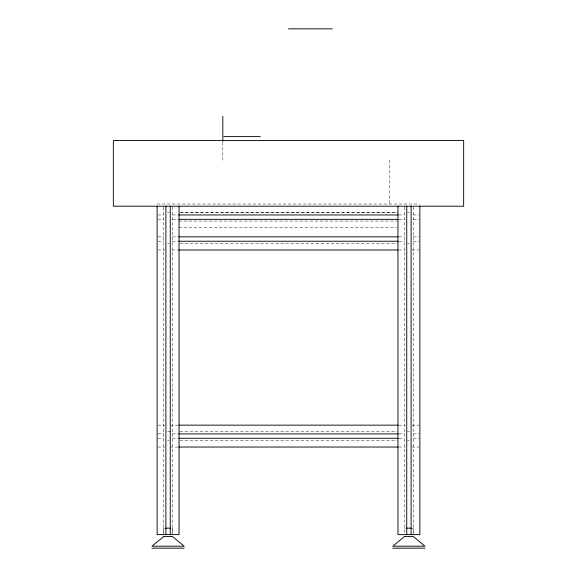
<?xml version="1.0" encoding="UTF-8"?>
<svg xmlns="http://www.w3.org/2000/svg" width="577" height="577" viewBox="0 0 577 577"><rect width="100%" height="100%" fill="white"/><g stroke="black" fill="none" stroke-linecap="round" stroke-linejoin="round"><path stroke-width="0.43" stroke-dasharray="2.88 2.16" d="M157.132 204.006L419.868 204.006M180.695 212.307L396.94 212.307M167.64 212.769L169.393 212.769M179.93 212.769L397.971 212.769M407.607 212.769L409.36 212.769M157.954 214.954L163.702 214.954M172.458 214.954L178.206 214.954M398.794 214.954L404.542 214.954M413.298 214.954L419.046 214.954M157.954 219.332L163.702 219.332M172.458 219.332L178.206 219.332M398.794 219.332L404.542 219.332M413.298 219.332L419.046 219.332M178.892 221.063L396.94 221.063M178.892 227.634L396.94 227.634M157.954 236.851L163.702 236.851M172.458 236.851L178.206 236.851M398.794 236.851L404.542 236.851M413.298 236.851L419.046 236.851M157.954 241.229L163.702 241.229M172.458 241.229L178.206 241.229M398.794 241.229L404.542 241.229M413.298 241.229L419.046 241.229M167.64 243.422L169.393 243.422M179.93 243.422L397.971 243.422M407.607 243.422L409.36 243.422M158.004 249.985L165.015 249.985M172.018 249.985L178.149 249.985M398.851 249.985L404.982 249.985M411.985 249.985L418.996 249.985M158.004 425.148L165.015 425.148M170.265 425.148L178.149 425.148M398.851 425.148L404.982 425.148M411.985 425.148L418.996 425.148M167.64 431.719L170.265 431.719M179.93 431.719L397.07 431.719M407.607 431.719L409.36 431.719M157.954 433.904L163.702 433.904M172.458 433.904L178.206 433.904M398.794 433.904L404.542 433.904M413.298 433.904L419.046 433.904M157.954 438.282L163.702 438.282M172.458 438.282L178.206 438.282M398.794 438.282L404.542 438.282M413.298 438.282L419.046 438.282M167.64 440.475L169.393 440.475M179.93 440.475L397.07 440.475M407.607 440.475L409.36 440.475M158.004 447.038L165.015 447.038M170.265 447.038L178.149 447.038M398.851 447.038L404.982 447.038M411.985 447.038L418.996 447.038M165.065 528.157L163.803 528.157L163.803 534.843M171.744 528.157L172.444 528.157L172.444 534.013M404.513 528.157L405.22 528.157M411.891 528.157L413.161 528.157L413.161 534.843M413.298 207.1L413.298 533.718M404.542 207.1L404.542 534.619M389.215 160.218L389.215 204.006M222.816 142.346L222.816 160.218M172.458 207.1L172.458 534.619M163.702 207.1L163.702 533.718"/><path stroke-width="0.87" d="M288.5 28.85L332.287 28.85M223.89 136.605L260.285 136.605M179.029 214.954L397.971 214.954M179.029 219.332L397.971 219.332M179.029 236.851L397.971 236.851M179.029 241.229L397.971 241.229M179.029 249.985L397.971 249.985M179.029 425.148L397.971 425.148M179.029 433.904L397.971 433.904M179.029 438.282L397.971 438.282M179.029 447.038L397.971 447.038M165.758 528.157L170.489 528.157M406.475 528.157L411.199 528.157M151.975 548.15L184.214 548.15M392.742 548.15L424.982 548.15M419.868 206.198L419.868 534.619L397.971 534.619L397.971 206.198M411.112 206.198L411.112 534.619M406.735 206.198L406.735 534.619M222.816 116.431L222.816 141.452M179.029 206.198L179.029 534.619L157.132 534.619L157.132 206.198M170.265 206.198L170.265 534.619M165.887 206.198L165.887 534.619M163.731 536.516L151.975 546.181L184.214 546.181L172.465 536.516L163.731 536.516M404.499 536.516L392.742 546.181L424.982 546.181L413.226 536.516L404.499 536.516M463.656 140.514L113.344 140.514L113.344 206.198L463.656 206.198L463.656 140.514"/></g></svg>
